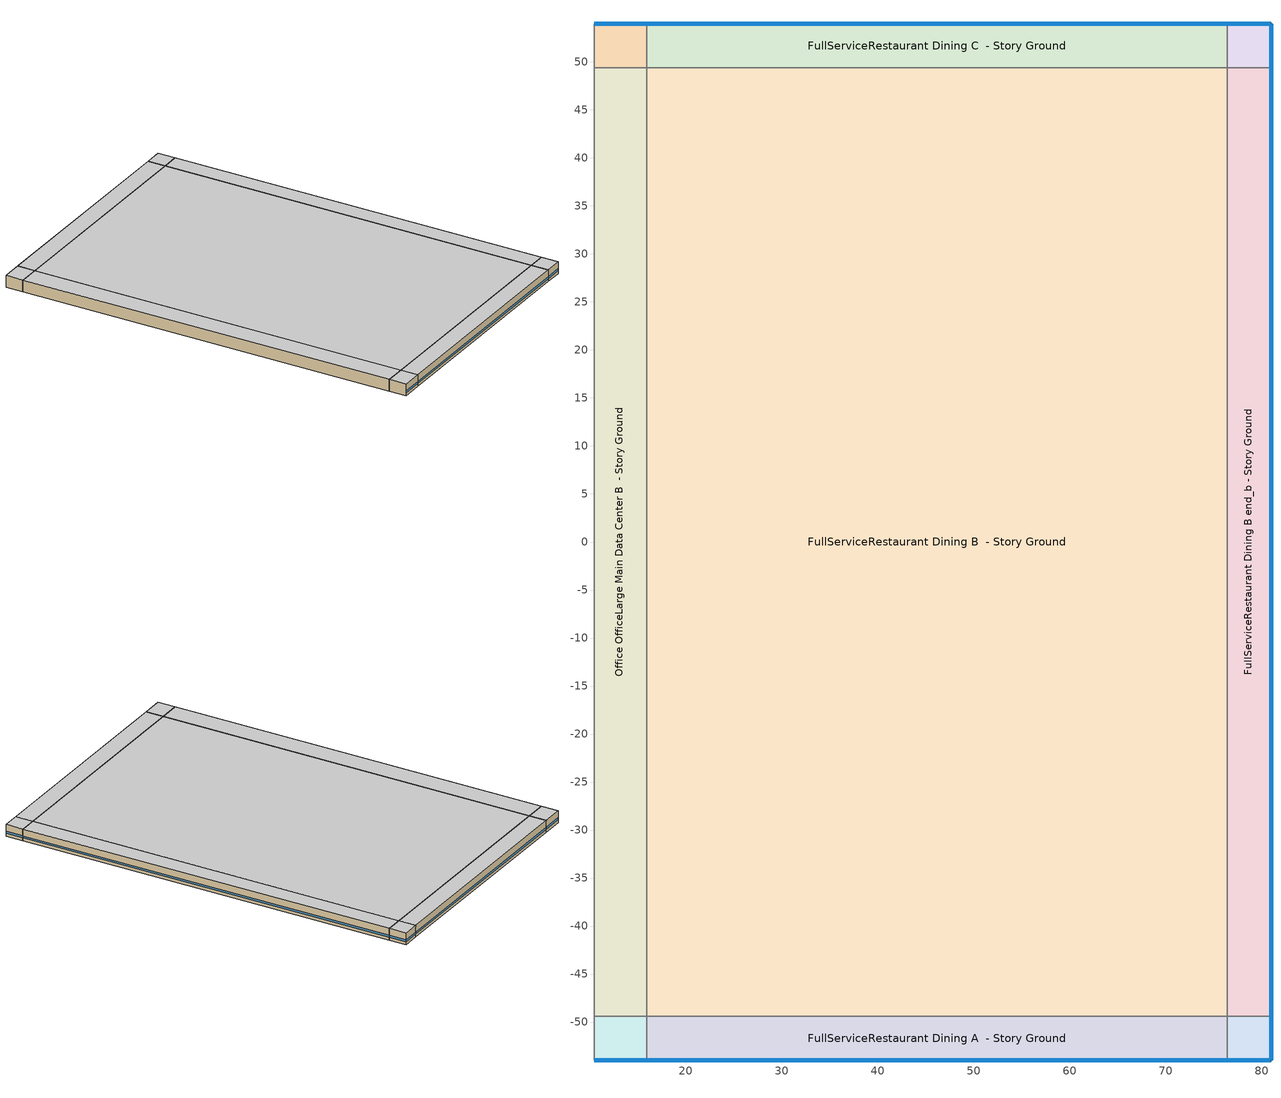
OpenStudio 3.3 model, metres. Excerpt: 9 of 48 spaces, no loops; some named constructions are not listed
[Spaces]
Office OfficeLarge Main Data Center A  - Story Ground
 floor ground: 10.43,-53.96 10.43,-49.39 15.9,-49.39 15.9,-53.96 z0
 wall outside: 10.43,-53.96 15.9,-53.96 z0:3.05
 wall to Office OfficeLarge Data Center A  - Story Ground: 10.43,-49.39 10.43,-53.96 z0:3.05
 wall to Office OfficeLarge Main Data Center B  - Story Ground: 15.9,-49.39 10.43,-49.39 z0:3.05
 wall to FullServiceRestaurant Dining A  - Story Ground: 15.9,-53.96 15.9,-49.39 z0:3.05
 window: 10.45,-53.96 15.87,-53.96 z0.76:1.22
 ceiling adiabatic (Typical Interior Ceiling): 15.9,-53.96 15.9,-49.39 10.43,-49.39 10.43,-53.96 z3.05
Office OfficeLarge Main Data Center B  - Story Ground
 floor ground: 10.43,-49.39 10.43,49.39 15.9,49.39 15.9,-49.39 z0
 wall to Office OfficeLarge Data Center B  - Story Ground: 10.43,49.39 10.43,-49.39 z0:3.05
 wall to Office OfficeLarge Main Data Center C  - Story Ground: 15.9,49.39 10.43,49.39 z0:3.05
 wall to FullServiceRestaurant Dining B  - Story Ground: 15.9,-49.39 15.9,49.39 z0:3.05
 ceiling adiabatic (Typical Interior Ceiling): 15.9,-49.39 15.9,49.39 10.43,49.39 10.43,-49.39 z3.05
Office OfficeLarge Main Data Center C  - Story Ground
 floor ground: 10.43,49.39 10.43,53.96 15.9,53.96 15.9,49.39 z0
 wall outside: 15.9,53.96 10.43,53.96 z0:3.05
 wall to Office OfficeLarge Data Center C  - Story Ground: 10.43,53.96 10.43,49.39 z0:3.05
 wall to FullServiceRestaurant Dining C  - Story Ground: 15.9,49.39 15.9,53.96 z0:3.05
 window: 15.87,53.96 10.45,53.96 z0.76:1.22
 ceiling adiabatic (Typical Interior Ceiling): 15.9,49.39 15.9,53.96 10.43,53.96 10.43,49.39 z3.05
FullServiceRestaurant Dining A  - Story Ground
 floor ground: 15.9,-53.96 15.9,-49.39 76.37,-49.39 76.37,-53.96 z0
 wall outside: 15.9,-53.96 76.37,-53.96 z0:3.05
 wall to FullServiceRestaurant Dining B  - Story Ground: 76.37,-49.39 15.9,-49.39 z0:3.05
 wall to FullServiceRestaurant Dining A end_b - Story Ground: 76.37,-53.96 76.37,-49.39 z0:3.05
 window: 15.92,-53.96 76.34,-53.96 z0.76:1.22
 ceiling adiabatic (Typical Interior Ceiling): 76.37,-53.96 76.37,-49.39 15.9,-49.39 15.9,-53.96 z3.05
FullServiceRestaurant Dining B  - Story Ground
 floor ground: 15.9,-49.39 15.9,49.39 76.37,49.39 76.37,-49.39 z0
 wall to FullServiceRestaurant Dining C  - Story Ground: 76.37,49.39 15.9,49.39 z0:3.05
 wall to FullServiceRestaurant Dining B end_b - Story Ground: 76.37,-49.39 76.37,49.39 z0:3.05
 ceiling adiabatic (Typical Interior Ceiling): 76.37,-49.39 76.37,49.39 15.9,49.39 15.9,-49.39 z3.05
FullServiceRestaurant Dining C  - Story Ground
 floor ground: 15.9,49.39 15.9,53.96 76.37,53.96 76.37,49.39 z0
 wall outside: 76.37,53.96 15.9,53.96 z0:3.05
 wall to FullServiceRestaurant Dining C end_b - Story Ground: 76.37,49.39 76.37,53.96 z0:3.05
 window: 76.34,53.96 15.92,53.96 z0.76:1.22
 ceiling adiabatic (Typical Interior Ceiling): 76.37,49.39 76.37,53.96 15.9,53.96 15.9,49.39 z3.05
FullServiceRestaurant Dining A end_b - Story Ground
 floor ground: 76.37,-53.96 76.37,-49.39 80.94,-49.39 80.94,-53.96 z0
 wall outside: 76.37,-53.96 80.94,-53.96 80.94,-49.39 z0:3.05
 wall to FullServiceRestaurant Dining B end_b - Story Ground: 80.94,-49.39 76.37,-49.39 z0:3.05
 window: 80.94,-53.93 80.94,-49.41 / 76.39,-53.96 80.91,-53.96 z0.76:1.22
 ceiling adiabatic (Typical Interior Ceiling): 80.94,-53.96 80.94,-49.39 76.37,-49.39 76.37,-53.96 z3.05
FullServiceRestaurant Dining B end_b - Story Ground
 floor ground: 76.37,-49.39 76.37,49.39 80.94,49.39 80.94,-49.39 z0
 wall outside: 80.94,-49.39 80.94,49.39 z0:3.05
 wall to FullServiceRestaurant Dining C end_b - Story Ground: 80.94,49.39 76.37,49.39 z0:3.05
 window: 80.94,-49.36 80.94,49.36 z0.76:1.22
 ceiling adiabatic (Typical Interior Ceiling): 80.94,-49.39 80.94,49.39 76.37,49.39 76.37,-49.39 z3.05
FullServiceRestaurant Dining C end_b - Story Ground
 floor ground: 76.37,49.39 76.37,53.96 80.94,53.96 80.94,49.39 z0
 wall outside: 80.94,49.39 80.94,53.96 76.37,53.96 z0:3.05
 window: 80.91,53.96 76.39,53.96 / 80.94,49.41 80.94,53.93 z0.76:1.22
 ceiling adiabatic (Typical Interior Ceiling): 80.94,49.39 80.94,53.96 76.37,53.96 76.37,49.39 z3.05
[Schedule:Ruleset]
Name | Default Day Schedule | Summer Design Day Schedule | Winter Design Day Schedule
RestaurantSitDown BLDG_LIGHT_KITCHEN_SCH_2010_2013 | RestaurantSitDown BLDG_LIGHT_KITCHEN_SCH_2010_2013 Default | RestaurantSitDown BLDG_LIGHT_KITCHEN_SCH_2010_2013 Summer Design Day | RestaurantSitDown BLDG_LIGHT_KITCHEN_SCH_2010_2013 Winter Design Day
RestaurantSitDown Rest_GAS_EQUIP_SCH | RestaurantSitDown Rest_GAS_EQUIP_SCH Default | RestaurantSitDown Rest_GAS_EQUIP_SCH Summer Design Day | RestaurantSitDown Rest_GAS_EQUIP_SCH Winter Design Day
DataCenter_EQUIP_SCH | Schedule Day 17 | DataCenter_EQUIP_SCH Summer Design Day | DataCenter_EQUIP_SCH Winter Design Day 11
Elevator Schedule 1 | 48 space(s) Occ Sch Default 1 | 48 space(s) Occ Sch Summer Design Day 1 | 48 space(s) Occ Sch Winter Design Day 1
Elevator Schedule 2 | 48 space(s) Occ Sch Default 2 | 48 space(s) Occ Sch Summer Design Day 2 | 48 space(s) Occ Sch Winter Design Day 2
Elevator Schedule 3 | 48 space(s) Occ Sch Default 3 | 48 space(s) Occ Sch Summer Design Day 3 | 48 space(s) Occ Sch Winter Design Day 3
RestaurantSitDown HTGSETP_KITCHEN_SCH_NO_OPTIMUM | RestaurantSitDown HTGSETP_KITCHEN_SCH_NO_OPTIMUM Default | RestaurantSitDown HTGSETP_KITCHEN_SCH_NO_OPTIMUM Summer Design Day | RestaurantSitDown HTGSETP_KITCHEN_SCH_NO_OPTIMUM Winter Design Day
RestaurantSitDown CLGSETP_KITCHEN_SCH_NO_OPTIMUM | RestaurantSitDown CLGSETP_KITCHEN_SCH_NO_OPTIMUM Default | RestaurantSitDown CLGSETP_KITCHEN_SCH_NO_OPTIMUM Summer Design Day | RestaurantSitDown CLGSETP_KITCHEN_SCH_NO_OPTIMUM Winter Design Day
[Schedule:Day]
Clothing Schedule Summer Clothes; DataCenter_EQUIP_SCH Wknd|Wkdy|Hol Day 1; DataCenter_EQUIP_SCH Wknd|Wkdy|Hol Day 5; DataCenter_EQUIP_SCH Wknd|Wkdy|Hol Day 9: 24, 0, 0.5
RestaurantSitDown BLDG_OCC_SCH Sat Day: 1, 0, 0.05, 6, 0, 0, 7, 0, 0.05, 9, 0, 0.5, 10, 0, 0.4, 11, 0, 0.2, 12, 0, 0.45, 14, 0, 0.5, 15, 0, 0.35, 18, 0, 0.3, 19, 0, 0.7, 20, 0, 0.9, 21, 0, 0.7, 22, 0, 0.65, 23, 0, 0.55, 24, 0, 0.35
RestaurantSitDown BLDG_OCC_SCH Wkdy Day: 1, 0, 0.05, 5, 0, 0, 6, 0, 0.05, 7, 0, 0.1, 10, 0, 0.4, 11, 0, 0.2, 12, 0, 0.5, 13, 0, 0.8, 14, 0, 0.7, 15, 0, 0.4, 16, 0, 0.2, 17, 0, 0.25, 18, 0, 0.5, 21, 0, 0.8, 22, 0, 0.5, 23, 0, 0.35, 24, 0, 0.2
RestaurantSitDown BLDG_LIGHT_DINING_SCH_2013 Sat Day: 1, 0, 0.1877, 6, 0, 0.15, 8, 0, 0.2816, 10, 0, 0.5631, 17, 0, 0.7509, 22, 0, 0.8447, 23, 0, 0.4693, 24, 0, 0.2816
RestaurantSitDown BLDG_LIGHT_DINING_SCH_2013 Wkdy Day: 1, 0, 0.1408, 5, 0, 0.15, 6, 0, 0.1877, 8, 0, 0.3754, 10, 0, 0.5631, 22, 0, 0.8447, 23, 0, 0.4693, 24, 0, 0.2816
RestaurantSitDown BLDG_EQUIP_SCH Default|Sat|Wkdy Day; RestaurantSitDown Rest_GAS_EQUIP_SCH Default; RestaurantSitDown Rest_GAS_EQUIP_SCH Default|Sat|Wkdy Day: 1, 0, 0.03, 2, 0, 0.02, 3, 0, 0.03, 4, 0, 0.02, 5, 0, 0.05, 6, 0, 0.12, 7, 0, 0.13, 8, 0, 0.15, 9, 0, 0.18, 10, 0, 0.21, 11, 0, 0.26, 12, 0, 0.29, 13, 0, 0.27, 14, 0, 0.25, 16, 0, 0.23, 18, 0, 0.26, 19, 0, 0.24, 20, 0, 0.22, 21, 0, 0.2, 22, 0, 0.18, 23, 0, 0.09, 24, 0, 0.03
RestaurantSitDown INFIL_HALF_ON_SCH Default|WntrDsn|SmrDsn|Sat|Wkdy Day: 5, 0, 1, 24, 0, 0.5
RestaurantSitDown BLDG_LIGHT_KITCHEN_SCH_2010_2013 Default: 1, 0, 0.16446, 6, 0, 0.15, 8, 0, 0.24669, 10, 0, 0.41115, 16, 0, 0.57561, 22, 0, 0.49338, 23, 0, 0.41115, 24, 0, 0.24669
RestaurantSitDown BLDG_LIGHT_KITCHEN_SCH_2010_2013 Sat Day: 1, 0, 0.16446, 6, 0, 0.15, 8, 0, 0.24669, 10, 0, 0.49338, 17, 0, 0.65784, 22, 0, 0.74007, 23, 0, 0.41115, 24, 0, 0.24669
RestaurantSitDown BLDG_LIGHT_KITCHEN_SCH_2010_2013 Summer Design Day; DataCenter_EQUIP_SCH Summer Design Day; DataCenter_EQUIP_SCH Wknd|Wkdy|Hol Day 3; DataCenter_EQUIP_SCH Wknd|Wkdy|Hol Day 7; DataCenter_EQUIP_SCH Wknd|Wkdy|Hol Day 11; 48 space(s) Occ Sch Summer Design Day 1; 48 space(s) Occ Sch Winter Design Day 1; 48 space(s) Occ Sch Summer Design Day 2; 48 space(s) Occ Sch Winter Design Day 2; 48 space(s) Occ Sch Summer Design Day 3; 48 space(s) Occ Sch Winter Design Day 3: 24, 0, 1
RestaurantSitDown BLDG_LIGHT_KITCHEN_SCH_2010_2013 Wkdy Day: 1, 0, 0.123345, 5, 0, 0.15, 6, 0, 0.16446, 8, 0, 0.32892, 10, 0, 0.49338, 22, 0, 0.74007, 23, 0, 0.41115, 24, 0, 0.24669
RestaurantSitDown BLDG_LIGHT_KITCHEN_SCH_2010_2013 Winter Design Day; RestaurantSitDown Rest_GAS_EQUIP_SCH Winter Design Day; Schedule Day 17: 24, 0, 0
RestaurantSitDown Rest_GAS_EQUIP_SCH Summer Design Day: 24, 0, 0.29
OfficeLarge BLDG_LIGHT_SCH_2013 Sat Day: 6, 0, 0.05, 8, 0, 0.0905601, 12, 0, 0.27168, 17, 0, 0.13584, 19, 0, 0.0452801, 24, 0, 0.05
OfficeLarge BLDG_LIGHT_SCH_2013 Wkdy Day: 5, 0, 0.05, 6, 0, 0.1, 7, 0, 0.0905601, 8, 0, 0.27168, 17, 0, 0.815041, 18, 0, 0.452801, 20, 0, 0.27168, 22, 0, 0.18112, 23, 0, 0.0905601, 24, 0, 0.0452801
DataCenter_EQUIP_SCH Wknd|Wkdy|Hol Day; DataCenter_EQUIP_SCH Wknd|Wkdy|Hol Day 4; DataCenter_EQUIP_SCH Wknd|Wkdy|Hol Day 8; DataCenter_EQUIP_SCH Winter Design Day 11: 24, 0, 0.25
DataCenter_EQUIP_SCH Wknd|Wkdy|Hol Day 2; DataCenter_EQUIP_SCH Wknd|Wkdy|Hol Day 6; DataCenter_EQUIP_SCH Wknd|Wkdy|Hol Day 10: 24, 0, 0.75
OfficeLarge BLDG_OCC_SCH Sat Day: 6, 0, 0, 8, 0, 0.1, 12, 0, 0.3, 17, 0, 0.1, 19, 0, 0.05, 24, 0, 0
OfficeLarge BLDG_OCC_SCH Wkdy Day: 6, 0, 0, 7, 0, 0.1, 8, 0, 0.2, 12, 0, 0.95, 13, 0, 0.5, 17, 0, 0.95, 18, 0, 0.3, 22, 0, 0.1, 24, 0, 0.05
OfficeLarge BLDG_EQUIP_SCH Sat Day: 6, 0, 0.3, 8, 0, 0.4, 12, 0, 0.5, 17, 0, 0.35, 24, 0, 0.3
OfficeLarge BLDG_EQUIP_SCH Wkdy Day: 8, 0, 0.4, 12, 0, 0.9, 13, 0, 0.8, 17, 0, 0.9, 18, 0, 0.5, 24, 0, 0.4
OfficeLarge INFIL_SCH_PNNL SmrDsn|Wkdy Day: 6, 0, 1, 22, 0, 0.25, 24, 0, 1
OfficeLarge INFIL_SCH_PNNL WntrDsn|Sat Day: 6, 0, 1, 18, 0, 0.25, 24, 0, 1
48 space(s) Occ Sch Default 1: 1, 0, 0.0585554, 4, 0, 0, 5, 0, 0.0585554, 6, 0, 0.0687389, 7, 0, 0.360243, 8, 0, 0.0814683, 9, 0, 0, 10, 0, 0.232948, 11, 0, 0.348786, 12, 0, 0.300414, 13, 0, 0.067466, 14, 0, 0.348786, 15, 0, 0.232948, 16, 0, 0.0585554, 17, 0, 0.220219, 18, 0, 0.327146, 20, 0, 0, 21, 0, 0.348786, 22, 0, 0.180758, 23, 0, 0.174393, 24, 0, 0
48 space(s) Occ Sch Sunday 1: 1, 0, 0.0585554, 5, 0, 0, 6, 0, 0.0636471, 7, 0, 0.524452, 8, 0, 0, 9, 0, 0.350059, 10, 0, 0, 11, 0, 0.117111, 12, 0, 0.232948, 13, 0, 0, 14, 0, 0.232948, 15, 0, 0.117111, 16, 0, 0.0585554, 17, 0, 0.115838, 18, 0, 0.227857, 19, 0, 0.117111, 20, 0, 0.0572824, 21, 0, 0.407342, 22, 0, 0.174393, 24, 0, 0
48 space(s) Occ Sch Saturday 1: 1, 0, 0.0585554, 5, 0, 0, 6, 0, 0.0687389, 7, 0, 0.524452, 8, 0, 0.02164, 9, 0, 0.117111, 10, 0, 0.231676, 11, 0, 0.290231, 12, 0, 0.0369153, 13, 0, 0, 14, 0, 0.174393, 15, 0, 0.0585554, 16, 0, 0, 17, 0, 0.00509177, 18, 0, 0.465897, 19, 0, 0.226584, 20, 0, 0.232948, 21, 0, 0.0572824, 22, 0, 0.117111, 23, 0, 0.232948, 24, 0, 0
48 space(s) Occ Sch Default 2; 48 space(s) Occ Sch Default 3: 1, 0, 1, 4, 0, 0, 5, 0, 1, 6, 0, 1, 7, 0, 1, 8, 0, 1, 9, 0, 0, 10, 0, 1, 11, 0, 1, 12, 0, 1, 13, 0, 1, 14, 0, 1, 15, 0, 1, 16, 0, 1, 17, 0, 1, 18, 0, 1, 20, 0, 0, 21, 0, 1, 22, 0, 1, 23, 0, 1, 24, 0, 0
48 space(s) Occ Sch Sunday 2; 48 space(s) Occ Sch Sunday 3: 1, 0, 1, 5, 0, 0, 6, 0, 1, 7, 0, 1, 8, 0, 0, 9, 0, 1, 10, 0, 0, 11, 0, 1, 12, 0, 1, 13, 0, 0, 14, 0, 1, 15, 0, 1, 16, 0, 1, 17, 0, 1, 18, 0, 1, 19, 0, 1, 20, 0, 1, 21, 0, 1, 22, 0, 1, 24, 0, 0
48 space(s) Occ Sch Saturday 2; 48 space(s) Occ Sch Saturday 3: 1, 0, 1, 5, 0, 0, 6, 0, 1, 7, 0, 1, 8, 0, 1, 9, 0, 1, 10, 0, 1, 11, 0, 1, 12, 0, 1, 13, 0, 0, 14, 0, 1, 15, 0, 1, 16, 0, 0, 17, 0, 1, 18, 0, 1, 19, 0, 1, 20, 0, 1, 21, 0, 1, 22, 0, 1, 23, 0, 1, 24, 0, 0
RestaurantSitDown HTGSETP_SCH_NO_OPTIMUM Default|Sat|Wkdy Day: 4, 0, 15.6, 24, 0, 21
RestaurantSitDown CLGSETP_SCH_NO_OPTIMUM Default|Sat|Wkdy Day: 4, 0, 30, 24, 0, 24
RestaurantSitDown HTGSETP_KITCHEN_SCH_NO_OPTIMUM Default; RestaurantSitDown HTGSETP_KITCHEN_SCH_NO_OPTIMUM Default|Sat|Wkdy Day: 1, 0, 19, 4, 0, 15.6, 24, 0, 19
RestaurantSitDown HTGSETP_KITCHEN_SCH_NO_OPTIMUM Summer Design Day: 24, 0, 15.6
RestaurantSitDown HTGSETP_KITCHEN_SCH_NO_OPTIMUM Winter Design Day: 24, 0, 19
RestaurantSitDown CLGSETP_KITCHEN_SCH_NO_OPTIMUM Default; RestaurantSitDown CLGSETP_KITCHEN_SCH_NO_OPTIMUM Default|Sat|Wkdy Day: 1, 0, 26, 4, 0, 30, 24, 0, 26
RestaurantSitDown CLGSETP_KITCHEN_SCH_NO_OPTIMUM Summer Design Day: 1, 0, 26, 5, 0, 30, 6, 0, 28, 24, 0, 26
RestaurantSitDown CLGSETP_KITCHEN_SCH_NO_OPTIMUM Winter Design Day: 24, 0, 30
OfficeLarge HTGSETP_DC_SCH Default; OfficeLarge HTGSETP_DC_SCH Winter Design Day; OfficeLarge HTGSETP_DC_SCH Summer Design Day: 24, 0, 18
OfficeLarge CLGSETP_DC_SCH Default; OfficeLarge CLGSETP_DC_SCH Winter Design Day; OfficeLarge CLGSETP_DC_SCH Summer Design Day: 24, 0, 27
OfficeLarge HTGSETP_SCH_YES_OPTIMUM Wkdy Day: 4, 0, 15.6, 5, 0, 17.8, 6, 0, 20, 22, 0, 21, 24, 0, 15.6
OfficeLarge CLGSETP_SCH_NO_SETBACK Default|WntrDsn|Sat|Wkdy Day: 24, 0, 24
[Schedule:Rule] Date Specification Type=DateRange; Start Day=1
Name | Schedule Ruleset | Rule Order | Day Schedule | Apply Saturday | Start Month | End Month | End Day | Apply Monday | Apply Tuesday | Apply Wednesday | Apply Thursday | Apply Friday | Apply Sunday
Schedule Rule 8 | RestaurantSitDown BLDG_LIGHT_KITCHEN_SCH_2010_2013 | 1 | RestaurantSitDown BLDG_LIGHT_KITCHEN_SCH_2010_2013 Sat Day | Yes | 1 | 12 | 31
Schedule Rule 9 | RestaurantSitDown BLDG_LIGHT_KITCHEN_SCH_2010_2013 | 0 | RestaurantSitDown BLDG_LIGHT_KITCHEN_SCH_2010_2013 Wkdy Day |  | 1 | 12 | 31 | Yes | Yes | Yes | Yes | Yes
Schedule Rule 10 | RestaurantSitDown Rest_GAS_EQUIP_SCH | 0 | RestaurantSitDown Rest_GAS_EQUIP_SCH Default|Sat|Wkdy Day | Yes | 1 | 12 | 31 | Yes | Yes | Yes | Yes | Yes
Schedule Rule 13 | DataCenter_EQUIP_SCH | 11 | DataCenter_EQUIP_SCH Wknd|Wkdy|Hol Day | Yes | 1 | 1 | 31 | Yes | Yes | Yes | Yes | Yes | Yes
Schedule Rule 14 | DataCenter_EQUIP_SCH | 10 | DataCenter_EQUIP_SCH Wknd|Wkdy|Hol Day 1 | Yes | 2 | 2 | 28 | Yes | Yes | Yes | Yes | Yes | Yes
Schedule Rule 15 | DataCenter_EQUIP_SCH | 9 | DataCenter_EQUIP_SCH Wknd|Wkdy|Hol Day 2 | Yes | 3 | 3 | 31 | Yes | Yes | Yes | Yes | Yes | Yes
Schedule Rule 16 | DataCenter_EQUIP_SCH | 8 | DataCenter_EQUIP_SCH Wknd|Wkdy|Hol Day 3 | Yes | 4 | 4 | 30 | Yes | Yes | Yes | Yes | Yes | Yes
Schedule Rule 17 | DataCenter_EQUIP_SCH | 7 | DataCenter_EQUIP_SCH Wknd|Wkdy|Hol Day 4 | Yes | 5 | 5 | 31 | Yes | Yes | Yes | Yes | Yes | Yes
Schedule Rule 18 | DataCenter_EQUIP_SCH | 6 | DataCenter_EQUIP_SCH Wknd|Wkdy|Hol Day 5 | Yes | 6 | 6 | 30 | Yes | Yes | Yes | Yes | Yes | Yes
Schedule Rule 19 | DataCenter_EQUIP_SCH | 5 | DataCenter_EQUIP_SCH Wknd|Wkdy|Hol Day 6 | Yes | 7 | 7 | 31 | Yes | Yes | Yes | Yes | Yes | Yes
Schedule Rule 20 | DataCenter_EQUIP_SCH | 4 | DataCenter_EQUIP_SCH Wknd|Wkdy|Hol Day 7 | Yes | 8 | 8 | 31 | Yes | Yes | Yes | Yes | Yes | Yes
Schedule Rule 21 | DataCenter_EQUIP_SCH | 3 | DataCenter_EQUIP_SCH Wknd|Wkdy|Hol Day 8 | Yes | 9 | 9 | 30 | Yes | Yes | Yes | Yes | Yes | Yes
Schedule Rule 22 | DataCenter_EQUIP_SCH | 2 | DataCenter_EQUIP_SCH Wknd|Wkdy|Hol Day 9 | Yes | 10 | 10 | 31 | Yes | Yes | Yes | Yes | Yes | Yes
Schedule Rule 23 | DataCenter_EQUIP_SCH | 1 | DataCenter_EQUIP_SCH Wknd|Wkdy|Hol Day 10 | Yes | 11 | 11 | 30 | Yes | Yes | Yes | Yes | Yes | Yes
Schedule Rule 24 | DataCenter_EQUIP_SCH | 0 | DataCenter_EQUIP_SCH Wknd|Wkdy|Hol Day 11 | Yes | 12 | 12 | 31 | Yes | Yes | Yes | Yes | Yes | Yes
48 space(s) Occ Sch Sunday Rule 1 | Elevator Schedule 1 | 0 | 48 space(s) Occ Sch Sunday 1 |  | 1 | 12 | 31 |  |  |  |  |  | Yes
48 space(s) Occ Sch Saturday Rule 1 | Elevator Schedule 1 | 1 | 48 space(s) Occ Sch Saturday 1 | Yes | 1 | 12 | 31
48 space(s) Occ Sch Sunday Rule 2 | Elevator Schedule 2 | 0 | 48 space(s) Occ Sch Sunday 2 |  | 1 | 12 | 31 |  |  |  |  |  | Yes
48 space(s) Occ Sch Saturday Rule 2 | Elevator Schedule 2 | 1 | 48 space(s) Occ Sch Saturday 2 | Yes | 1 | 12 | 31
48 space(s) Occ Sch Sunday Rule 3 | Elevator Schedule 3 | 0 | 48 space(s) Occ Sch Sunday 3 |  | 1 | 12 | 31 |  |  |  |  |  | Yes
48 space(s) Occ Sch Saturday Rule 3 | Elevator Schedule 3 | 1 | 48 space(s) Occ Sch Saturday 3 | Yes | 1 | 12 | 31
Schedule Rule 38 | RestaurantSitDown HTGSETP_KITCHEN_SCH_NO_OPTIMUM | 0 | RestaurantSitDown HTGSETP_KITCHEN_SCH_NO_OPTIMUM Default|Sat|Wkdy Day | Yes | 1 | 12 | 31 | Yes | Yes | Yes | Yes | Yes
Schedule Rule 39 | RestaurantSitDown CLGSETP_KITCHEN_SCH_NO_OPTIMUM | 0 | RestaurantSitDown CLGSETP_KITCHEN_SCH_NO_OPTIMUM Default|Sat|Wkdy Day | Yes | 1 | 12 | 31 | Yes | Yes | Yes | Yes | Yes
